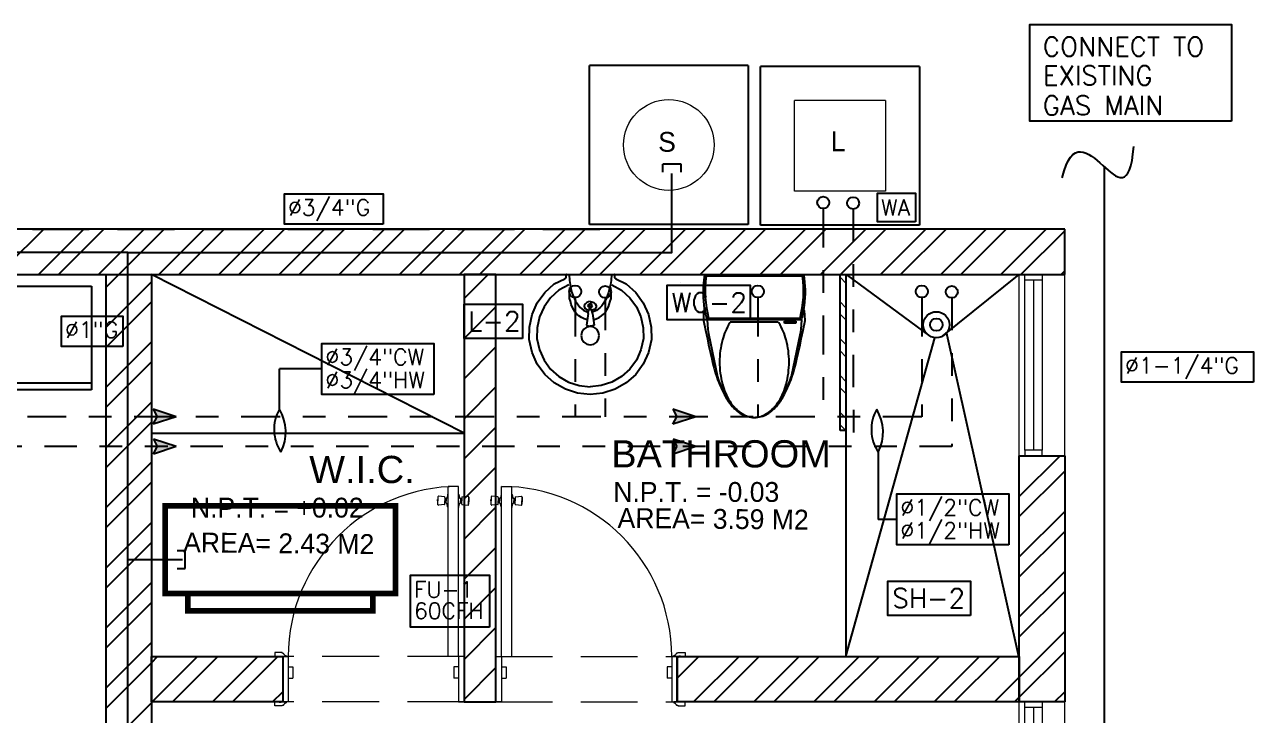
# Model space of a CAD drawing. Header units: millimetres. Extents: x 1591 to 1638, y 1324 to 1492.
# Drawn here: x 1614.16 to 1619.57, y 1418.33 to 1421.38 of the extents above; entities that cross this region are included whole.
import ezdxf
from ezdxf.lldxf.tags import DXFTag

# ---------------------------------------------------------------- set-up
doc = ezdxf.new("R2010")
doc.units = ezdxf.units.MM
for name, pattern in [('AUDIT_D_060420121804-1', [0]), ('CENTER2', [28.575, 19.05, -3.175, 3.175, -3.175]), ('HIDDEN', [0.375, 0.25, -0.125]), ('PHANTOM2', [31.75, 15.875, -3.175, 3.175, -3.175, 3.175, -3.175])]:
    doc.linetypes.add(name, pattern=pattern)
for name, color, linetype in [('0.2', 2, 'AUDIT_D_060420121804-1'), ('AA', 7, 'Continuous'), ('EA-Escaleras y Ascensores', 9, 'Continuous'), ('Li-Proyecciones', 40, 'HIDDEN'), ('Mo-Aparatos Sanitarios', 9, 'Continuous'), ('Mu-0.15', 63, 'Continuous'), ('Mu-0.20', 5, 'Continuous'), ('pandereta cristaL', 152, 'Continuous'), ('Pi-Exterior', 9, 'Continuous'), ('piso', 40, 'AUDIT_D_060420121804-1'), ('pisos', 1, 'Continuous'), ('Plump', 7, 'Continuous'), ('TEXTOS', 2, 'Continuous'), ('TEXTS', 1, 'Continuous'), ('Tx-Espacio', 7, 'Continuous')]:
    doc.layers.add(name, color=color, linetype=linetype)
for name, color, linetype, lineweight in [('CARPINTERIA', 32, 'Continuous', 13), ('Electrico Salidas', 160, 'Continuous', 15), ('JAMBA', 1, 'HIDDEN', 15), ('muro bajo', 123, 'Continuous', 9), ('PUERTAS', 3, 'Continuous', 20), ('Ventanas', 3, 'Continuous', 13)]:
    doc.layers.add(name, color=color, linetype=linetype, lineweight=lineweight)
doc.layers.add('Ha-Muros 0.15', color=7, linetype='Continuous', true_color=0x8c8c8c)
doc.layers.add('Ha-Muros 0.20', color=7, linetype='Continuous', true_color=0x8c8c8c)
doc.styles.add('CHICO', font='stylu.ttf')
doc.styles.add('GORDITA', font='swissek.ttf')
doc.styles.get("Standard").update_dxf_attribs({"font": 'arial.ttf'})
doc.styles.add('TEXTS', font='romans9.shx')
tags = doc.linetypes.add('GAS_LINE', pattern='A,12.7,-5.08,["GAS",Standard,S=2.54,R=0,X=-2.54,Y=-1.27],-6.35', length=24.13).pattern_tags.tags
tags[6] = DXFTag(74, 10)

# ---------------------------------------------------------------- blocks, each defined once
blk = doc.blocks.new('A$Cec5ab6e8')
at = {"color": 9, "true_color": 0xc7c8ca}
for p, q in [((27.5467, 19.9001), (27.5886, 19.9378)), ((27.5886, 19.9378), (27.635, 19.96)), ((27.635, 19.96), (27.6402, 19.9656)), ((27.6409, 19.9702), (27.6399, 19.9774)), ((27.6402, 19.9656), (27.6409, 19.9702)), ((27.6424, 19.9801), (27.7471, 19.9801)), ((27.6535, 19.9801), (27.6555, 19.9535)), ((27.6555, 19.9535), (27.6581, 19.9355)), ((27.6581, 19.9355), (27.6617, 19.9175)), ((27.7471, 19.9801), (27.8518, 19.9801)), ((27.8361, 19.9355), (27.8324, 19.9175)), ((27.8386, 19.9535), (27.8361, 19.9355)), ((27.8406, 19.9801), (27.8386, 19.9535)), ((27.8543, 19.9774), (27.8533, 19.9702)), ((27.8533, 19.9702), (27.854, 19.9656)), ((27.854, 19.9656), (27.8592, 19.96)), ((27.8592, 19.96), (27.9056, 19.9378)), ((27.9056, 19.9378), (27.9474, 19.9001)), ((28.246, 19.9302), (28.2515, 19.9799)), ((28.2587, 19.9715), (28.2515, 19.9799)), ((28.2515, 19.9799), (28.6893, 19.9799)), ((28.6821, 19.9715), (28.2587, 19.9715)), ((28.6893, 19.9799), (28.6821, 19.9715)), ((27.5136, 19.8545), (27.5467, 19.9001)), ((27.609, 19.9098), (27.5725, 19.8769)), ((27.6522, 19.9347), (27.609, 19.9098)), ((27.6555, 19.8886), (27.6565, 19.9139)), ((27.6555, 19.874), (27.6555, 19.8886)), ((27.6565, 19.9139), (27.6565, 19.9217)), ((27.6617, 19.9175), (27.6664, 19.9005)), ((27.6664, 19.9005), (27.6704, 19.8887)), ((27.6704, 19.8887), (27.6775, 19.8718)), ((27.8238, 19.8887), (27.8167, 19.8718)), ((27.8278, 19.9005), (27.8238, 19.8887)), ((27.8324, 19.9175), (27.8278, 19.9005)), ((27.8377, 19.9139), (27.8377, 19.9217)), ((27.8386, 19.8886), (27.8377, 19.9139)), ((27.8386, 19.874), (27.8386, 19.8886)), ((27.8419, 19.9347), (27.8852, 19.9098)), ((27.8852, 19.9098), (27.9217, 19.8769)), ((27.9474, 19.9001), (27.9806, 19.8545)), ((28.246, 19.8786), (28.246, 19.9302)), ((27.4907, 19.803), (27.5136, 19.8545)), ((27.5437, 19.8372), (27.5237, 19.7923)), ((27.5725, 19.8769), (27.5437, 19.8372)), ((27.6594, 19.8613), (27.6555, 19.874)), ((27.6633, 19.8477), (27.6594, 19.8613)), ((27.6672, 19.837), (27.6633, 19.8477)), ((27.674, 19.8244), (27.6672, 19.837)), ((27.6775, 19.8718), (27.6827, 19.8617)), ((27.6827, 19.8617), (27.6902, 19.8496)), ((27.6902, 19.8496), (27.6961, 19.8417)), ((27.6961, 19.8417), (27.7032, 19.8339)), ((27.7032, 19.8339), (27.7102, 19.8275)), ((27.7102, 19.8275), (27.7194, 19.8212)), ((27.7256, 19.8503), (27.7207, 19.8423)), ((27.7207, 19.8423), (27.7207, 19.8367)), ((27.7207, 19.8367), (27.7245, 19.8297)), ((27.7245, 19.8297), (27.7304, 19.8248)), ((27.7315, 19.8555), (27.7256, 19.8503)), ((27.7395, 19.8593), (27.7315, 19.8555)), ((27.7377, 19.8409), (27.7398, 19.8433)), ((27.7384, 19.8381), (27.7377, 19.8409)), ((27.744, 19.836), (27.7384, 19.8381)), ((27.7471, 19.8603), (27.7395, 19.8593)), ((27.7398, 19.8471), (27.743, 19.8503)), ((27.7398, 19.8433), (27.7398, 19.8471)), ((27.7398, 19.8433), (27.7443, 19.8464)), ((27.743, 19.8503), (27.7471, 19.8503)), ((27.744, 19.836), (27.7471, 19.836)), ((27.744, 19.8255), (27.744, 19.836)), ((27.7443, 19.8464), (27.7471, 19.8464)), ((27.7471, 19.8603), (27.7547, 19.8593)), ((27.7512, 19.8503), (27.7471, 19.8503)), ((27.7498, 19.8464), (27.7471, 19.8464)), ((27.7502, 19.836), (27.7471, 19.836)), ((27.7543, 19.8433), (27.7498, 19.8464)), ((27.7502, 19.836), (27.7557, 19.8381)), ((27.7502, 19.8255), (27.7502, 19.836)), ((27.7543, 19.8471), (27.7512, 19.8503)), ((27.7543, 19.8433), (27.7543, 19.8471)), ((27.7564, 19.8409), (27.7543, 19.8433)), ((27.7547, 19.8593), (27.7627, 19.8555)), ((27.7557, 19.8381), (27.7564, 19.8409)), ((27.7627, 19.8555), (27.7686, 19.8503)), ((27.7696, 19.8297), (27.7637, 19.8248)), ((27.7686, 19.8503), (27.7735, 19.8423)), ((27.7735, 19.8367), (27.7696, 19.8297)), ((27.7735, 19.8423), (27.7735, 19.8367)), ((27.784, 19.8275), (27.7748, 19.8212)), ((27.791, 19.8339), (27.784, 19.8275)), ((27.7981, 19.8417), (27.791, 19.8339)), ((27.8039, 19.8496), (27.7981, 19.8417)), ((27.8115, 19.8617), (27.8039, 19.8496)), ((27.8167, 19.8718), (27.8115, 19.8617)), ((27.8202, 19.8244), (27.827, 19.837)), ((27.827, 19.837), (27.8309, 19.8477)), ((27.8309, 19.8477), (27.8348, 19.8613)), ((27.8348, 19.8613), (27.8386, 19.874)), ((27.9217, 19.8769), (27.9505, 19.8372)), ((27.9505, 19.8372), (27.9705, 19.7923)), ((27.9806, 19.8545), (28.0035, 19.803)), ((28.2514, 19.8296), (28.246, 19.8786)), ((28.2627, 19.7792), (28.2514, 19.8296)), ((27.479, 19.7479), (27.4907, 19.803)), ((27.5237, 19.7923), (27.5133, 19.7437)), ((27.6788, 19.8156), (27.674, 19.8244)), ((27.6886, 19.8049), (27.6788, 19.8156)), ((27.6973, 19.7971), (27.6886, 19.8049)), ((27.708, 19.7893), (27.6973, 19.7971)), ((27.7206, 19.7835), (27.708, 19.7893)), ((27.7194, 19.8212), (27.7339, 19.815)), ((27.7333, 19.7796), (27.7206, 19.7835)), ((27.7377, 19.8078), (27.7301, 19.7559)), ((27.7304, 19.8248), (27.7406, 19.822)), ((27.7336, 19.7796), (27.7333, 19.7796)), ((27.7339, 19.815), (27.739, 19.814)), ((27.7377, 19.8078), (27.7412, 19.8248)), ((27.7412, 19.8248), (27.7443, 19.8255)), ((27.7443, 19.8255), (27.7471, 19.8255)), ((27.7498, 19.8255), (27.7471, 19.8255)), ((27.753, 19.8248), (27.7498, 19.8255)), ((27.7564, 19.8078), (27.753, 19.8248)), ((27.7637, 19.8248), (27.7535, 19.822)), ((27.7602, 19.815), (27.7552, 19.814)), ((27.7564, 19.8078), (27.7641, 19.7559)), ((27.7748, 19.8212), (27.7602, 19.815)), ((27.7606, 19.7796), (27.7609, 19.7796)), ((27.7609, 19.7796), (27.7735, 19.7835)), ((27.7735, 19.7835), (27.7862, 19.7893)), ((27.7862, 19.7893), (27.7969, 19.7971)), ((27.7969, 19.7971), (27.8056, 19.8049)), ((27.8056, 19.8049), (27.8153, 19.8156)), ((27.8153, 19.8156), (27.8202, 19.8244)), ((27.9705, 19.7923), (27.9808, 19.7437)), ((28.0035, 19.803), (28.0152, 19.7479)), ((28.2465, 19.8209), (28.2462, 19.7769)), ((28.2462, 19.7769), (28.2552, 19.7337)), ((28.2527, 19.8221), (28.2465, 19.8209)), ((28.2627, 19.7792), (28.2691, 19.7875)), ((28.2627, 19.7792), (28.2654, 19.7372)), ((28.6781, 19.7792), (28.2627, 19.7792)), ((28.2691, 19.7875), (28.6718, 19.7875)), ((28.6033, 19.7652), (28.6033, 19.7745)), ((28.6033, 19.7745), (28.6535, 19.7745)), ((28.6535, 19.7745), (28.6535, 19.7652)), ((28.6718, 19.7875), (28.6781, 19.7792)), ((28.6781, 19.7792), (28.6754, 19.7372)), ((28.6856, 19.7337), (28.6946, 19.7769)), ((28.6881, 19.8221), (28.6919, 19.8214)), ((28.6946, 19.7769), (28.6919, 19.8214)), ((27.4771, 19.6934), (27.479, 19.7479)), ((27.5133, 19.7437), (27.5117, 19.6969)), ((27.7101, 19.7255), (27.707, 19.7101)), ((27.7188, 19.7384), (27.7101, 19.7255)), ((27.7318, 19.7471), (27.7188, 19.7384)), ((27.7301, 19.7559), (27.7377, 19.7528)), ((27.7471, 19.7502), (27.7318, 19.7471)), ((27.7377, 19.7528), (27.7471, 19.7517)), ((27.7564, 19.7528), (27.7471, 19.7517)), ((27.7624, 19.7471), (27.7471, 19.7502)), ((27.7641, 19.7559), (27.7564, 19.7528)), ((27.7754, 19.7384), (27.7624, 19.7471)), ((27.7841, 19.7255), (27.7754, 19.7384)), ((27.7871, 19.7101), (27.7841, 19.7255)), ((27.9808, 19.7437), (27.9825, 19.6969)), ((28.0152, 19.7479), (28.0171, 19.6934)), ((28.2552, 19.7337), (28.2633, 19.6957)), ((28.2654, 19.7372), (28.2686, 19.7189)), ((28.2686, 19.7189), (28.3084, 19.5285)), ((28.5762, 19.77), (28.3646, 19.77)), ((28.6535, 19.7652), (28.6033, 19.7652)), ((28.6723, 19.7189), (28.6324, 19.5285)), ((28.6754, 19.7372), (28.6723, 19.7189)), ((28.6776, 19.6957), (28.6856, 19.7337)), ((27.4907, 19.6364), (27.4771, 19.6934)), ((27.5117, 19.6969), (27.5235, 19.6475)), ((27.707, 19.7101), (27.7101, 19.6948)), ((27.7101, 19.6948), (27.7188, 19.6818)), ((27.7188, 19.6818), (27.7318, 19.6731)), ((27.7318, 19.6731), (27.7471, 19.6701)), ((27.7471, 19.6701), (27.7624, 19.6731)), ((27.7624, 19.6731), (27.7754, 19.6818)), ((27.7754, 19.6818), (27.7841, 19.6948)), ((27.7841, 19.6948), (27.7871, 19.7101)), ((27.9825, 19.6969), (27.9707, 19.6475)), ((28.0171, 19.6934), (28.0035, 19.6364)), ((28.2633, 19.6957), (28.2704, 19.6625)), ((28.6704, 19.6625), (28.6776, 19.6957)), ((27.5136, 19.5849), (27.4907, 19.6364)), ((27.5235, 19.6475), (27.5437, 19.6023)), ((27.9707, 19.6475), (27.9505, 19.6023)), ((28.0035, 19.6364), (27.9806, 19.5849)), ((28.2704, 19.6625), (28.2768, 19.6334)), ((28.2768, 19.6334), (28.2826, 19.6079)), ((28.6582, 19.6079), (28.664, 19.6334)), ((28.664, 19.6334), (28.6704, 19.6625)), ((27.5467, 19.5393), (27.5136, 19.5849)), ((27.5437, 19.6023), (27.5725, 19.5625)), ((27.5725, 19.5625), (27.609, 19.5297)), ((27.9217, 19.5625), (27.8852, 19.5297)), ((27.9505, 19.6023), (27.9217, 19.5625)), ((27.9806, 19.5849), (27.9474, 19.5393)), ((28.2826, 19.6079), (28.288, 19.5855)), ((28.288, 19.5855), (28.2932, 19.5657)), ((28.2932, 19.5657), (28.2982, 19.548)), ((28.6426, 19.548), (28.6476, 19.5657)), ((28.6476, 19.5657), (28.6528, 19.5855)), ((28.6528, 19.5855), (28.6582, 19.6079)), ((27.5886, 19.5016), (27.5467, 19.5393)), ((27.609, 19.5297), (27.6515, 19.5051)), ((27.6515, 19.5051), (27.6982, 19.49)), ((27.8426, 19.5051), (27.7959, 19.49)), ((27.8852, 19.5297), (27.8426, 19.5051)), ((27.9474, 19.5393), (27.9056, 19.5016)), ((28.2982, 19.548), (28.2982, 19.548)), ((28.2982, 19.548), (28.3033, 19.5318)), ((28.3033, 19.5318), (28.3085, 19.5171)), ((28.3085, 19.5171), (28.3136, 19.5036)), ((28.3136, 19.5036), (28.3186, 19.4914)), ((28.6222, 19.4914), (28.6272, 19.5036)), ((28.6272, 19.5036), (28.6323, 19.5171)), ((28.6323, 19.5171), (28.6375, 19.5318)), ((28.6375, 19.5318), (28.6426, 19.548)), ((28.6426, 19.548), (28.6426, 19.548)), ((27.6374, 19.4734), (27.5886, 19.5016)), ((27.691, 19.456), (27.6374, 19.4734)), ((27.7471, 19.4501), (27.691, 19.456)), ((27.6982, 19.49), (27.7471, 19.4848)), ((27.7959, 19.49), (27.7471, 19.4848)), ((27.8031, 19.456), (27.7471, 19.4501)), ((27.8567, 19.4734), (27.8031, 19.456)), ((27.9056, 19.5016), (27.8567, 19.4734)), ((28.3186, 19.4914), (28.3236, 19.4803)), ((28.3236, 19.4803), (28.3284, 19.4702)), ((28.3248, 19.4868), (28.3446, 19.454)), ((28.3284, 19.4702), (28.333, 19.461)), ((28.333, 19.461), (28.3373, 19.4526)), ((28.3373, 19.4526), (28.3373, 19.4526)), ((28.3373, 19.4526), (28.3414, 19.445)), ((28.616, 19.4868), (28.5962, 19.454)), ((28.5994, 19.445), (28.6035, 19.4526)), ((28.6035, 19.4526), (28.6078, 19.461)), ((28.6035, 19.4526), (28.6035, 19.4526)), ((28.6078, 19.461), (28.6124, 19.4702)), ((28.6124, 19.4702), (28.6172, 19.4803)), ((28.6172, 19.4803), (28.6222, 19.4914)), ((28.3414, 19.445), (28.3453, 19.4379)), ((28.3453, 19.4379), (28.3491, 19.4314)), ((28.3491, 19.4314), (28.3528, 19.4252)), ((28.3528, 19.4252), (28.3566, 19.4195)), ((28.3566, 19.4195), (28.3604, 19.4139)), ((28.3604, 19.4139), (28.3644, 19.4086)), ((28.3644, 19.4086), (28.3686, 19.4032)), ((28.3686, 19.4032), (28.3686, 19.4032)), ((28.3686, 19.4032), (28.3731, 19.3979)), ((28.3731, 19.3979), (28.3779, 19.3926)), ((28.5629, 19.3926), (28.5677, 19.3979)), ((28.5677, 19.3979), (28.5722, 19.4032)), ((28.5722, 19.4032), (28.5764, 19.4086)), ((28.5722, 19.4032), (28.5722, 19.4032)), ((28.5764, 19.4086), (28.5804, 19.4139)), ((28.5804, 19.4139), (28.5842, 19.4195)), ((28.5842, 19.4195), (28.588, 19.4252)), ((28.588, 19.4252), (28.5917, 19.4313)), ((28.5917, 19.4313), (28.5955, 19.4379)), ((28.5955, 19.4379), (28.5994, 19.445)), ((28.3779, 19.3926), (28.383, 19.3874)), ((28.383, 19.3874), (28.3884, 19.3824)), ((28.3884, 19.3824), (28.3941, 19.3775)), ((28.3941, 19.3775), (28.4, 19.3729)), ((28.4, 19.3729), (28.4062, 19.3686)), ((28.4062, 19.3686), (28.4127, 19.3647)), ((28.4127, 19.3647), (28.4127, 19.3647)), ((28.4127, 19.3647), (28.4193, 19.3612)), ((28.4193, 19.3612), (28.4262, 19.3581)), ((28.4262, 19.3581), (28.4333, 19.3555)), ((28.4333, 19.3555), (28.4406, 19.3534)), ((28.4406, 19.3534), (28.4479, 19.3517)), ((28.4479, 19.3517), (28.4554, 19.3505)), ((28.4554, 19.3505), (28.4629, 19.3497)), ((28.4629, 19.3497), (28.4704, 19.3495)), ((28.4704, 19.3495), (28.4779, 19.3497)), ((28.4704, 19.3495), (28.4704, 19.3495)), ((28.4779, 19.3497), (28.4854, 19.3505)), ((28.4854, 19.3505), (28.4929, 19.3517)), ((28.4929, 19.3517), (28.5002, 19.3534)), ((28.5002, 19.3534), (28.5075, 19.3555)), ((28.5075, 19.3555), (28.5146, 19.3581)), ((28.5146, 19.3581), (28.5215, 19.3612)), ((28.5215, 19.3612), (28.5281, 19.3647)), ((28.5281, 19.3647), (28.5346, 19.3686)), ((28.5281, 19.3647), (28.5281, 19.3647)), ((28.5346, 19.3686), (28.5408, 19.3729)), ((28.5408, 19.3729), (28.5467, 19.3775)), ((28.5467, 19.3775), (28.5524, 19.3824)), ((28.5524, 19.3824), (28.5578, 19.3874)), ((28.5578, 19.3874), (28.5629, 19.3926))]:
    blk.add_line(p, q, dxfattribs=at)
at = {"color": 9, "linetype": 'Continuous', "true_color": 0xc7c8ca, "extrusion": (3.67388e-16, -1, 0)}
for p, q in [((25.0912, 19.9277), (25.5484, 19.9277)), ((25.0912, 19.5026), (25.5484, 19.5026)), ((25.5484, 19.4705), (25.0912, 19.4705))]:
    blk.add_line(p, q, dxfattribs=at)
at = {"color": 9, "linetype": 'Continuous', "true_color": 0xc7c8ca, "extrusion": (1, 3.67388e-16, 0)}
for q in [(25.5484, 19.4705), (25.5484, 19.9277)]:
    blk.add_line((25.5484, 19.9277), q, dxfattribs=at)
at = {"color": 9, "true_color": 0xc7c8ca}
for centre, radius, start, end in [((27.6424, 19.9776), 0.0025, 90, 184.6616), ((27.8518, 19.9776), 0.0025, 355.3384, 90), ((28.7046, 19.9044), 0.451, 171.4355, 195.0188), ((28.2362, 19.9044), 0.451, 344.9786, 8.5619), ((28.2362, 19.9044), 0.4593, 352.2588, 9.461), ((28.2362, 19.9044), 0.4593, 344.1767, 352.2588), ((28.5891, 19.6237), 0.268, 147.8797, 165.423), ((28.5162, 19.6695), 0.1819, 146.4631, 147.8797), ((28.4246, 19.6695), 0.1819, 32.1177, 33.5343), ((28.3517, 19.6237), 0.268, 14.5744, 32.1177), ((28.7045, 19.5937), 0.3872, 165.4231, 179.9987), ((28.2363, 19.5937), 0.3872, 359.9987, 14.5744), ((28.7045, 19.5937), 0.3872, 179.9987, 194.5743), ((28.2363, 19.5937), 0.3872, 345.4231, 359.9987), ((28.4394, 19.5559), 0.1338, 191.8288, 211.0706), ((28.5014, 19.5559), 0.1338, 328.9268, 348.1686), ((28.5891, 19.5637), 0.268, 194.5744, 212.1177), ((28.3517, 19.5637), 0.268, 327.8797, 345.423), ((28.5162, 19.5179), 0.1819, 212.1177, 236.5808), ((28.4246, 19.5179), 0.1819, 303.4166, 327.8798), ((28.4704, 19.4486), 0.0988, 236.5808, 269.9987), ((28.4704, 19.4486), 0.0988, 269.9988, 303.4166)]:
    blk.add_arc(centre, radius, start, end, dxfattribs=at)
at = {"layer": '0.2', "color": 9, "linetype": 'Continuous', "true_color": 0xc7c8ca}
for p, q in [((27.7434, 20.2006), (27.7434, 20.9006)), ((28.4434, 20.9006), (27.7434, 20.9006)), ((28.4434, 20.9006), (28.4434, 20.2006)), ((28.4982, 20.1968), (28.4982, 20.8968)), ((29.1982, 20.8968), (28.4982, 20.8968)), ((29.1982, 20.8968), (29.1982, 20.1968)), ((28.4434, 20.2006), (27.7434, 20.2006)), ((29.1982, 20.1968), (28.4982, 20.1968))]:
    blk.add_line(p, q, dxfattribs=at)
at = {"layer": 'CARPINTERIA', "color": 9, "linetype": 'Continuous', "true_color": 0xc7c8ca}
for p, q in [((28.8744, 19.9414), (28.8484, 19.9675)), ((28.8743, 19.8332), (28.8484, 19.8591)), ((28.8742, 19.7791), (28.8483, 19.8049)), ((28.874, 19.6709), (28.8483, 19.6966)), ((28.8739, 19.6167), (28.8483, 19.6424)), ((28.8738, 19.5085), (28.8482, 19.5341)), ((28.8737, 19.4544), (28.8482, 19.4799)), ((28.8735, 19.3462), (28.8481, 19.3715)), ((28.8734, 19.292), (28.8481, 19.3174))]:
    blk.add_line(p, q, dxfattribs=at)
at = {"layer": 'Defpoints', "color": 9, "true_color": 0xc7c8ca}
for p, q in [((29.8386, 20.18), (17.0386, 20.18)), ((29.8386, 20.1798), (29.8386, 20.18))]:
    blk.add_line(p, q, dxfattribs=at)
at = {"layer": 'EA-Escaleras y Ascensores', "color": 9, "true_color": 0xc7c8ca, "extrusion": (-5.12573e-07, -2.61482e-07, 1)}
blk.add_line((29.6886, 20.18, 0), (29.6886, 20.1799, 0), dxfattribs=at)
at = {"layer": 'Ha-Muros 0.15', "color": 9, "linetype": 'Continuous', "true_color": 0xc7c8ca}
for p, q in [((27.1909, 19.8739, 0), (27.2971, 19.9801, 0)), ((27.1909, 19.6971, 0), (27.331, 19.8372, 0)), ((27.1909, 19.5203, 0), (27.331, 19.6605, 0)), ((27.1909, 19.3436, 0), (27.331, 19.4837, 0)), ((27.1909, 19.1668, 0), (27.331, 19.3069, 0)), ((27.1909, 18.99, 0), (27.331, 19.1301, 0)), ((27.1909, 18.8132, 0), (27.331, 18.9533, 0)), ((27.1909, 18.6365, 0), (27.331, 18.7766, 0)), ((27.1909, 18.4597, 0), (27.331, 18.5998, 0)), ((27.1909, 18.2829, 0), (27.331, 18.423, 0)), ((27.1909, 18.1061, 0), (27.331, 18.2462, 0))]:
    blk.add_line(p, q, dxfattribs=at)
at = {"layer": 'Ha-Muros 0.20', "color": 9, "linetype": 'Continuous', "true_color": 0xc7c8ca}
for p, q in [((25.1788, 20.0208, 0), (25.3379, 20.1799, 0)), ((25.3147, 19.9799, 0), (25.5147, 20.1799, 0)), ((25.4031, 19.9799, 0), (25.6031, 20.1799, 0)), ((25.5799, 19.9799, 0), (25.7799, 20.1799, 0)), ((25.6683, 19.9799, 0), (25.8683, 20.1799, 0)), ((25.845, 19.9799, 0), (26.045, 20.1799, 0)), ((25.9334, 19.9799, 0), (26.1334, 20.1799, 0)), ((26.1102, 19.9799, 0), (26.3102, 20.1799, 0)), ((26.1986, 19.9799, 0), (26.3986, 20.1799, 0)), ((26.3754, 19.9799, 0), (26.5754, 20.1799, 0)), ((26.4638, 19.9799, 0), (26.6638, 20.1799, 0)), ((26.6405, 19.9799, 0), (26.8405, 20.1799, 0)), ((26.7289, 19.9799, 0), (26.9289, 20.1799, 0)), ((26.9057, 19.9799, 0), (27.1057, 20.1799, 0)), ((26.9941, 19.9799, 0), (27.1941, 20.1799, 0)), ((27.1709, 19.9799, 0), (27.3709, 20.1799, 0)), ((27.2593, 19.9799, 0), (27.4593, 20.1799, 0)), ((27.436, 19.9799, 0), (27.636, 20.1799, 0)), ((27.5244, 19.9799, 0), (27.7244, 20.1799, 0)), ((27.7012, 19.9799, 0), (27.9012, 20.1799, 0)), ((27.7896, 19.9799, 0), (27.9896, 20.1799, 0)), ((27.9664, 19.9799, 0), (28.1664, 20.1799, 0)), ((28.0547, 19.9799, 0), (28.2547, 20.1799, 0)), ((28.2315, 19.9799, 0), (28.4315, 20.1799, 0)), ((28.3199, 19.9799, 0), (28.5199, 20.1799, 0)), ((28.4967, 19.9799, 0), (28.6967, 20.1799, 0)), ((28.5851, 19.9799, 0), (28.7851, 20.1799, 0)), ((28.7619, 19.9799, 0), (28.9619, 20.1799, 0)), ((28.8502, 19.9799, 0), (29.0502, 20.1799, 0)), ((29.027, 19.9799, 0), (29.227, 20.1799, 0)), ((29.1154, 19.9799, 0), (29.3154, 20.1799, 0)), ((29.2922, 19.9799, 0), (29.4922, 20.1799, 0)), ((29.3806, 19.9799, 0), (29.5806, 20.1799, 0)), ((29.5574, 19.9799, 0), (29.7574, 20.1799, 0)), ((29.6457, 19.9799, 0), (29.8386, 20.1728, 0)), ((29.8225, 19.9799, 0), (29.8386, 19.996, 0)), ((25.6126, 19.9243, 0), (25.6683, 19.9799, 0)), ((25.6126, 19.7475, 0), (25.8126, 19.9475, 0)), ((28.1462, 19.9454, 0), (28.1462, 19.9454, 0)), ((25.6126, 19.6591, 0), (25.8126, 19.8591, 0)), ((25.6127, 19.4824, 0), (25.8126, 19.6823, 0)), ((25.6127, 19.394, 0), (25.8126, 19.594, 0)), ((25.6127, 19.2172, 0), (25.8127, 19.4172, 0)), ((25.6127, 19.1288, 0), (25.8127, 19.3288, 0)), ((29.6386, 19.0005, 0), (29.818, 19.1799, 0)), ((29.6386, 19.1773, 0), (29.6412, 19.1799, 0)), ((25.6127, 18.952, 0), (25.8127, 19.152, 0)), ((29.6386, 18.9121, 0), (29.8386, 19.1121, 0)), ((25.6127, 18.8637, 0), (25.8127, 19.0636, 0)), ((29.6386, 18.7353, 0), (29.8386, 18.9353, 0)), ((25.6127, 18.6869, 0), (25.8127, 18.8869, 0)), ((25.6127, 18.5985, 0), (25.8127, 18.7985, 0)), ((29.6386, 18.6469, 0), (29.8386, 18.8469, 0)), ((29.6386, 18.4702, 0), (29.8386, 18.6702, 0)), ((25.6127, 18.4217, 0), (25.8127, 18.6217, 0)), ((29.6386, 18.3818, 0), (29.8386, 18.5818, 0)), ((25.6127, 18.3334, 0), (25.8127, 18.5333, 0)), ((29.6386, 18.205, 0), (29.8386, 18.405, 0)), ((25.6127, 18.1566, 0), (25.8127, 18.3566, 0)), ((29.6386, 18.1166, 0), (29.8386, 18.3166, 0)), ((25.6127, 18.0682, 0), (25.8127, 18.2682, 0)), ((25.8127, 18.2682, 0), (25.8397, 18.2951, 0)), ((25.8164, 18.0952, 0), (26.0164, 18.2951, 0)), ((25.9048, 18.0951, 0), (26.1048, 18.2951, 0)), ((26.0816, 18.0951, 0), (26.2816, 18.2951, 0)), ((26.17, 18.0951, 0), (26.37, 18.2951, 0)), ((28.1302, 18.2876, 0), (28.1377, 18.2951, 0)), ((28.1302, 18.1992, 0), (28.2261, 18.2951, 0)), ((28.2029, 18.0951, 0), (28.4029, 18.2951, 0)), ((28.2913, 18.0951, 0), (28.4913, 18.2951, 0)), ((28.4681, 18.0951, 0), (28.6681, 18.2951, 0)), ((28.5565, 18.0951, 0), (28.7565, 18.2951, 0)), ((28.7332, 18.0951, 0), (28.9332, 18.2951, 0)), ((28.8216, 18.0951, 0), (29.0216, 18.2951, 0)), ((28.9984, 18.0951, 0), (29.1984, 18.2951, 0)), ((29.0868, 18.0951, 0), (29.2868, 18.2951, 0)), ((29.2636, 18.0951, 0), (29.4636, 18.2951, 0)), ((29.352, 18.0951, 0), (29.552, 18.2951, 0)), ((29.5287, 18.0951, 0), (29.6386, 18.205, 0)), ((26.3468, 18.0951, 0), (26.3917, 18.14, 0)), ((29.6171, 18.0951, 0), (29.6386, 18.1166, 0)), ((29.7939, 18.0951, 0), (29.8386, 18.1398, 0)), ((25.6127, 17.8914, 0), (25.8127, 18.0914, 0))]:
    blk.add_line(p, q, dxfattribs=at)
at = {"layer": 'JAMBA', "color": 9, "true_color": 0xc7c8ca}
for p, q in [((26.3892, 18.3126), (26.356, 18.3126)), ((26.356, 18.3126), (26.356, 18.2951)), ((26.3892, 18.3098), (26.3892, 18.3126)), ((28.1326, 18.3098), (28.1326, 18.3126)), ((28.1326, 18.3126), (28.1659, 18.3126)), ((28.1659, 18.3126), (28.1659, 18.2951)), ((26.356, 18.2951), (26.3746, 18.2951)), ((26.3746, 18.2951), (26.3762, 18.2967)), ((26.3762, 18.2967), (26.3848, 18.2967)), ((26.3848, 18.2967), (26.3868, 18.2951)), ((26.3868, 18.2951), (26.4059, 18.2951)), ((26.4059, 18.2951), (26.4059, 18.2999)), ((28.116, 18.2951), (28.116, 18.2999)), ((28.135, 18.2951), (28.116, 18.2951)), ((28.137, 18.2967), (28.135, 18.2951)), ((28.1456, 18.2967), (28.137, 18.2967)), ((28.1472, 18.2951), (28.1456, 18.2967)), ((28.1659, 18.2951), (28.1472, 18.2951)), ((26.356, 18.0777), (26.356, 18.0951)), ((26.356, 18.0951), (26.3746, 18.0951)), ((26.3746, 18.0951), (26.3762, 18.0936)), ((26.3762, 18.0936), (26.3848, 18.0936)), ((26.3848, 18.0936), (26.3868, 18.0951)), ((26.3868, 18.0951), (26.4059, 18.0951)), ((26.4059, 18.0951), (26.4059, 18.0904)), ((28.135, 18.0951), (28.116, 18.0951)), ((28.116, 18.0951), (28.116, 18.0904)), ((28.137, 18.0936), (28.135, 18.0951)), ((28.1456, 18.0936), (28.137, 18.0936)), ((28.1472, 18.0951), (28.1456, 18.0936)), ((28.1659, 18.0951), (28.1472, 18.0951)), ((28.1659, 18.0777), (28.1659, 18.0951)), ((26.3892, 18.0777), (26.356, 18.0777)), ((26.3892, 18.0805), (26.3892, 18.0777)), ((28.1326, 18.0805), (28.1326, 18.0777)), ((28.1326, 18.0777), (28.1659, 18.0777))]:
    blk.add_line(p, q, dxfattribs=at)
for centre, radius, start, end in [((26.3904, 18.3023), 0.00758, 16.399, 99.136), ((26.4061, 18.3099), 0.00997, 212.7151, 268.8935), ((28.1158, 18.3099), 0.00997, 271.1065, 327.2849), ((28.1314, 18.3023), 0.00758, 80.864, 163.601), ((26.3904, 18.0879), 0.00758, 260.864, 343.601), ((26.4061, 18.0804), 0.00997, 91.1065, 147.2849), ((28.1158, 18.0804), 0.00997, 32.7151, 88.8935), ((28.1314, 18.0879), 0.00758, 196.399, 279.136)]:
    blk.add_arc(centre, radius, start, end, dxfattribs=at)
at = {"layer": 'Li-Proyecciones', "color": 9, "true_color": 0xc7c8ca}
for p, q in [((17.0386, 20.1799), (27.812, 20.18)), ((17.0386, 20.1799, 0), (27.6274, 20.18, 0))]:
    blk.add_line(p, q, dxfattribs=at)
at = {"layer": 'Mo-Aparatos Sanitarios', "color": 9, "true_color": 0xc7c8ca}
blk.add_line((28.8734, 19.9801), (28.8734, 18.2951), dxfattribs=at)
at = {"layer": 'Mu-0.15', "color": 9, "true_color": 0xc7c8ca}
for p, q in [((27.1909, 19.9801), (27.1909, 18.0951)), ((27.331, 19.9801), (27.1909, 19.9801)), ((27.331, 18.0951), (27.331, 19.9801)), ((27.1909, 18.0951), (27.331, 18.0951))]:
    blk.add_line(p, q, dxfattribs=at)
at = {"layer": 'Mu-0.20', "color": 9, "true_color": 0xc7c8ca}
for p, q in [((29.8386, 20.1799), (25.1788, 20.1799)), ((29.8386, 19.9799), (29.8386, 20.1799)), ((25.1788, 19.9799), (29.8386, 19.9799)), ((25.6128, 15.5915), (25.6126, 19.9799)), ((25.6126, 19.9799), (25.8126, 19.9799)), ((25.8126, 19.9799), (25.8127, 15.5914)), ((29.6386, 18.0951), (29.6386, 19.1799)), ((29.6386, 19.1799), (29.8386, 19.1799)), ((29.8386, 19.1799), (29.8386, 18.0951)), ((25.8127, 18.0952), (25.8127, 18.2951)), ((25.8127, 18.2951), (26.3917, 18.2951)), ((26.3917, 18.2951), (26.3917, 18.0951)), ((28.1302, 18.0951), (28.1302, 18.2951)), ((28.1302, 18.2951), (29.6386, 18.2951)), ((29.6386, 18.2951), (29.6386, 18.0951)), ((26.3917, 18.0951), (25.8127, 18.0952)), ((29.6386, 18.0951), (28.1302, 18.0951)), ((29.8386, 18.0951), (29.6386, 18.0951))]:
    blk.add_line(p, q, dxfattribs=at)
at = {"layer": 'muro bajo', "color": 9, "true_color": 0xc7c8ca}
for p, q in [((29.6386, 19.1799), (29.6386, 19.9799)), ((29.8386, 19.1799), (29.8386, 19.9799)), ((29.6386, 17.2951), (29.6386, 18.0951)), ((29.8386, 17.2951), (29.8386, 18.0951))]:
    blk.add_line(p, q, dxfattribs=at)
at = {"layer": 'pandereta cristaL', "color": 9, "true_color": 0xc7c8ca}
for p, q in [((28.8481, 19.9801), (28.8734, 19.9801)), ((28.8481, 19.2913), (28.8481, 19.9801)), ((28.8734, 19.9801), (28.8734, 19.2913)), ((28.8734, 19.2913), (28.8481, 19.2913))]:
    blk.add_line(p, q, dxfattribs=at)
at = {"layer": 'Pi-Exterior', "color": 9, "true_color": 0xc7c8ca}
blk.add_line((29.8386, 20.1798, 0), (29.8386, 20.1798, 0), dxfattribs=at)
at = {"layer": 'piso', "color": 9, "lineweight": 0, "true_color": 0xc7c8ca}
for p, q in [((28.6482, 20.3468), (28.6482, 20.7468)), ((29.0482, 20.7468), (28.6482, 20.7468)), ((29.0482, 20.7468), (29.0482, 20.3468)), ((29.0482, 20.3468), (28.6482, 20.3468))]:
    blk.add_line(p, q, dxfattribs=at)
blk.add_circle((28.0934, 20.5506), 0.2, dxfattribs=at)
at = {"layer": 'pisos', "color": 9, "true_color": 0xc7c8ca}
for p, q in [((27.1909, 19.2801), (25.8127, 19.9799)), ((29.2458, 19.7073), (28.8764, 19.9799)), ((29.2998, 19.7073), (29.6386, 19.9799)), ((29.6357, 18.2951), (29.3174, 19.7259)), ((28.8734, 18.2951), (29.2656, 19.7009)), ((25.8127, 19.2801), (27.1909, 19.2801))]:
    blk.add_line(p, q, dxfattribs=at)
for radius in [0.0575, 0.0275]:
    blk.add_circle((29.2728, 19.7581), radius, dxfattribs=at)
at = {"layer": 'PUERTAS', "color": 9, "true_color": 0xc7c8ca}
for p, q in [((27.1209, 18.2951), (27.1209, 19.0451)), ((27.1659, 19.0451), (27.1209, 19.0451)), ((27.1659, 18.2951), (27.1659, 19.0451)), ((27.356, 18.2951), (27.356, 19.0451)), ((27.356, 19.0451), (27.401, 19.0451)), ((27.401, 18.2951), (27.401, 19.0451)), ((27.0748, 18.9873), (27.0742, 18.9873)), ((27.0742, 18.9821), (27.0742, 18.9873)), ((27.0742, 18.9821), (27.0742, 18.9768)), ((27.0748, 18.9768), (27.0742, 18.9768)), ((27.0759, 18.9977), (27.0748, 18.9977)), ((27.0748, 18.9977), (27.0748, 18.9821)), ((27.0748, 18.9665), (27.0748, 18.9821)), ((27.0759, 18.9665), (27.0748, 18.9665)), ((27.0759, 18.9998), (27.0759, 18.9821)), ((27.0759, 18.9643), (27.0759, 18.9821)), ((27.1041, 18.9991), (27.0781, 19.0018)), ((27.1041, 18.9651), (27.0781, 18.9623)), ((27.1059, 18.9971), (27.1059, 18.9821)), ((27.1059, 18.9932), (27.1061, 18.9932)), ((27.1059, 18.9671), (27.1059, 18.9821)), ((27.1059, 18.9709), (27.1061, 18.9709)), ((27.1081, 18.9912), (27.1081, 18.9821)), ((27.112, 18.991), (27.1081, 18.991)), ((27.1081, 18.9729), (27.1081, 18.9821)), ((27.112, 18.9732), (27.1081, 18.9732)), ((27.112, 18.9914), (27.112, 18.9821)), ((27.112, 18.9728), (27.112, 18.9821)), ((27.1138, 18.9934), (27.114, 18.9934)), ((27.1138, 18.9708), (27.114, 18.9708)), ((27.1185, 19.0092), (27.1158, 18.9956)), ((27.1158, 18.9956), (27.1158, 18.9954)), ((27.1158, 18.9685), (27.1158, 18.9688)), ((27.1185, 18.9549), (27.1158, 18.9685)), ((27.1209, 19.0112), (27.1205, 19.0112)), ((27.1659, 19.0112), (27.1662, 19.0112)), ((27.1682, 19.0092), (27.1709, 18.9956)), ((27.1682, 18.9549), (27.1709, 18.9685)), ((27.1709, 18.9956), (27.1709, 18.9954)), ((27.1709, 18.9685), (27.1709, 18.9688)), ((27.1729, 18.9934), (27.1728, 18.9934)), ((27.1729, 18.9708), (27.1728, 18.9708)), ((27.1747, 18.9914), (27.1747, 18.9821)), ((27.1747, 18.991), (27.1787, 18.991)), ((27.1747, 18.9728), (27.1747, 18.9821)), ((27.1747, 18.9732), (27.1787, 18.9732)), ((27.1787, 18.9912), (27.1787, 18.9821)), ((27.1787, 18.9729), (27.1787, 18.9821)), ((27.1809, 18.9932), (27.1807, 18.9932)), ((27.1809, 18.9709), (27.1807, 18.9709)), ((27.1809, 18.9971), (27.1809, 18.9821)), ((27.1809, 18.9671), (27.1809, 18.9821)), ((27.1827, 18.9991), (27.2087, 19.0018)), ((27.1827, 18.9651), (27.2087, 18.9623)), ((27.2109, 18.9998), (27.2109, 18.9821)), ((27.2109, 18.9977), (27.2119, 18.9977)), ((27.2109, 18.9643), (27.2109, 18.9821)), ((27.2109, 18.9665), (27.2119, 18.9665)), ((27.2119, 18.9977), (27.2119, 18.9821)), ((27.2119, 18.9873), (27.2125, 18.9873)), ((27.2119, 18.9665), (27.2119, 18.9821)), ((27.2119, 18.9768), (27.2125, 18.9768)), ((27.2125, 18.9821), (27.2125, 18.9873)), ((27.2125, 18.9821), (27.2125, 18.9768)), ((27.3099, 18.9873), (27.3093, 18.9873)), ((27.3093, 18.9821), (27.3093, 18.9873)), ((27.3093, 18.9821), (27.3093, 18.9768)), ((27.3099, 18.9768), (27.3093, 18.9768)), ((27.311, 18.9977), (27.3099, 18.9977)), ((27.3099, 18.9977), (27.3099, 18.9821)), ((27.3099, 18.9665), (27.3099, 18.9821)), ((27.311, 18.9665), (27.3099, 18.9665)), ((27.311, 18.9998), (27.311, 18.9821)), ((27.311, 18.9643), (27.311, 18.9821)), ((27.3392, 18.9991), (27.3132, 19.0018)), ((27.3392, 18.9651), (27.3132, 18.9623)), ((27.341, 18.9971), (27.341, 18.9821)), ((27.341, 18.9932), (27.3412, 18.9932)), ((27.341, 18.9671), (27.341, 18.9821)), ((27.341, 18.9709), (27.3412, 18.9709)), ((27.3432, 18.9912), (27.3432, 18.9821)), ((27.3471, 18.991), (27.3432, 18.991)), ((27.3432, 18.9729), (27.3432, 18.9821)), ((27.3471, 18.9732), (27.3432, 18.9732)), ((27.3471, 18.9914), (27.3471, 18.9821)), ((27.3471, 18.9728), (27.3471, 18.9821)), ((27.3489, 18.9934), (27.3491, 18.9934)), ((27.3489, 18.9708), (27.3491, 18.9708)), ((27.3537, 19.0092), (27.3509, 18.9956)), ((27.3509, 18.9956), (27.3509, 18.9954)), ((27.3509, 18.9685), (27.3509, 18.9688)), ((27.3537, 18.9549), (27.3509, 18.9685)), ((27.356, 19.0112), (27.3557, 19.0112)), ((27.401, 19.0112), (27.4013, 19.0112)), ((27.4033, 19.0092), (27.406, 18.9956)), ((27.4033, 18.9549), (27.406, 18.9685)), ((27.406, 18.9956), (27.406, 18.9954)), ((27.406, 18.9685), (27.406, 18.9688)), ((27.408, 18.9934), (27.4079, 18.9934)), ((27.408, 18.9708), (27.4079, 18.9708)), ((27.4098, 18.9914), (27.4098, 18.9821)), ((27.4098, 18.991), (27.4138, 18.991)), ((27.4098, 18.9728), (27.4098, 18.9821)), ((27.4098, 18.9732), (27.4138, 18.9732)), ((27.4138, 18.9912), (27.4138, 18.9821)), ((27.4138, 18.9729), (27.4138, 18.9821)), ((27.416, 18.9932), (27.4158, 18.9932)), ((27.416, 18.9709), (27.4158, 18.9709)), ((27.416, 18.9971), (27.416, 18.9821)), ((27.416, 18.9671), (27.416, 18.9821)), ((27.4178, 18.9991), (27.4438, 19.0018)), ((27.4178, 18.9651), (27.4438, 18.9623)), ((27.446, 18.9998), (27.446, 18.9821)), ((27.446, 18.9977), (27.447, 18.9977)), ((27.446, 18.9643), (27.446, 18.9821)), ((27.446, 18.9665), (27.447, 18.9665)), ((27.447, 18.9977), (27.447, 18.9821)), ((27.447, 18.9873), (27.4476, 18.9873)), ((27.447, 18.9665), (27.447, 18.9821)), ((27.447, 18.9768), (27.4476, 18.9768)), ((27.4476, 18.9821), (27.4476, 18.9873)), ((27.4476, 18.9821), (27.4476, 18.9768)), ((27.1209, 18.9529), (27.1205, 18.9529)), ((27.1659, 18.9529), (27.1662, 18.9529)), ((27.356, 18.9529), (27.3557, 18.9529)), ((27.401, 18.9529), (27.4013, 18.9529)), ((26.3909, 18.2951), (26.4159, 18.2951)), ((26.3909, 18.2951), (26.3909, 18.0951)), ((26.4159, 18.2951), (26.4159, 18.0951)), ((27.1659, 18.2951), (27.1209, 18.2951)), ((27.1659, 18.2951), (27.1659, 18.0951)), ((27.1909, 18.2951), (27.1659, 18.2951)), ((27.1909, 18.2951), (27.1909, 18.0951)), ((27.331, 18.2951), (27.356, 18.2951)), ((27.331, 18.2951), (27.331, 18.0951)), ((27.356, 18.2951), (27.401, 18.2951)), ((27.356, 18.2951), (27.356, 18.0951)), ((28.106, 18.2951), (28.106, 18.0951)), ((28.131, 18.2951), (28.106, 18.2951)), ((28.131, 18.2951), (28.131, 18.0951)), ((26.4159, 18.2501), (26.4359, 18.2501)), ((26.4359, 18.2501), (26.4359, 18.2001)), ((27.1659, 18.2501), (27.1459, 18.2501)), ((27.1459, 18.2501), (27.1459, 18.2001)), ((27.356, 18.2501), (27.376, 18.2501)), ((27.376, 18.2501), (27.376, 18.2001)), ((28.106, 18.2501), (28.086, 18.2501)), ((28.086, 18.2501), (28.086, 18.2001)), ((26.4159, 18.2001), (26.4359, 18.2001)), ((27.1659, 18.2001), (27.1459, 18.2001)), ((27.356, 18.2001), (27.376, 18.2001)), ((28.106, 18.2001), (28.086, 18.2001)), ((26.4159, 18.0951), (26.3909, 18.0951)), ((27.1659, 18.0951), (27.1909, 18.0951)), ((27.356, 18.0951), (27.331, 18.0951)), ((28.106, 18.0951), (28.131, 18.0951))]:
    blk.add_line(p, q, dxfattribs=at)
at = {"layer": 'PUERTAS', "color": 9, "linetype": 'HIDDEN', "true_color": 0xc7c8ca}
for p, q in [((27.1909, 18.2951), (26.3909, 18.2951)), ((27.331, 18.2951), (28.131, 18.2951)), ((27.1909, 18.0951), (26.3909, 18.0951)), ((27.331, 18.0951), (28.131, 18.0951))]:
    blk.add_line(p, q, dxfattribs=at)
at = {"layer": 'PUERTAS', "color": 9, "true_color": 0xc7c8ca}
for centre, radius, start, end in [((27.1659, 18.2951), 0.75, 90, 180), ((27.356, 18.2951), 0.75, 0, 90), ((27.0779, 18.9998), 0.002, 83.9236, 180), ((27.0779, 18.9643), 0.002, 180, 276.0764), ((27.1039, 18.9971), 0.002, 0, 83.9236), ((27.1039, 18.9671), 0.002, 276.0764, 360), ((27.1061, 18.9912), 0.002, 0, 90), ((27.1061, 18.9729), 0.002, 270, 0), ((27.114, 18.9914), 0.002, 95.2572, 180), ((27.114, 18.9728), 0.002, 180, 264.7428), ((27.1138, 18.9954), 0.002, 275.2572, 0), ((27.1138, 18.9688), 0.002, 0, 84.7428), ((27.1205, 19.0092), 0.002, 90, 180), ((27.1662, 19.0092), 0.002, 0, 90), ((27.1729, 18.9954), 0.002, 180, 264.7428), ((27.1729, 18.9688), 0.002, 95.2572, 180), ((27.1727, 18.9914), 0.002, 0, 84.7428), ((27.1727, 18.9728), 0.002, 275.2572, 0), ((27.1807, 18.9912), 0.002, 90, 180), ((27.1807, 18.9729), 0.002, 180, 270), ((27.1829, 18.9971), 0.002, 96.0764, 180), ((27.1829, 18.9671), 0.002, 180, 263.9236), ((27.2089, 18.9998), 0.002, 0, 96.0764), ((27.2089, 18.9643), 0.002, 263.9236, 0), ((27.313, 18.9998), 0.002, 83.9236, 180), ((27.313, 18.9643), 0.002, 180, 276.0764), ((27.339, 18.9971), 0.002, 0, 83.9236), ((27.339, 18.9671), 0.002, 276.0764, 360), ((27.3412, 18.9912), 0.002, 0, 90), ((27.3412, 18.9729), 0.002, 270, 0), ((27.3491, 18.9914), 0.002, 95.2572, 180), ((27.3491, 18.9728), 0.002, 180, 264.7428), ((27.3489, 18.9954), 0.002, 275.2572, 0), ((27.3489, 18.9688), 0.002, 0, 84.7428), ((27.3557, 19.0092), 0.002, 90, 180), ((27.4013, 19.0092), 0.002, 0, 90), ((27.408, 18.9954), 0.002, 180, 264.7428), ((27.408, 18.9688), 0.002, 95.2572, 180), ((27.4078, 18.9914), 0.002, 0, 84.7428), ((27.4078, 18.9728), 0.002, 275.2572, 0), ((27.4158, 18.9912), 0.002, 90, 180), ((27.4158, 18.9729), 0.002, 180, 270), ((27.418, 18.9971), 0.002, 96.0764, 180), ((27.418, 18.9671), 0.002, 180, 263.9236), ((27.444, 18.9998), 0.002, 0, 96.0764), ((27.444, 18.9643), 0.002, 263.9236, 0), ((27.1205, 18.9549), 0.002, 180, 270), ((27.1662, 18.9549), 0.002, 270, 0), ((27.3557, 18.9549), 0.002, 180, 270), ((27.4013, 18.9549), 0.002, 270, 0)]:
    blk.add_arc(centre, radius, start, end, dxfattribs=at)
at = {"layer": 'Ventanas', "color": 9, "true_color": 0xc7c8ca}
for p, q in [((29.6636, 19.9549), (29.6636, 19.9799)), ((29.6636, 19.9799), (29.7386, 19.9799)), ((29.7386, 19.9549), (29.6636, 19.9549)), ((29.6636, 19.2049), (29.6636, 19.9549)), ((29.7011, 19.9549), (29.7011, 19.2049)), ((29.7386, 19.9799), (29.7386, 19.9549)), ((29.7386, 19.9549), (29.7386, 19.2049)), ((29.7386, 19.2049), (29.6636, 19.2049)), ((29.6636, 19.2049), (29.6636, 19.1799)), ((29.6636, 19.1799), (29.7386, 19.1799)), ((29.7386, 19.1799), (29.7386, 19.2049)), ((29.6636, 18.0701), (29.6636, 18.0951)), ((29.6636, 18.0951), (29.7386, 18.0951)), ((29.7386, 18.0951), (29.7386, 18.0701)), ((29.7386, 18.0701), (29.6636, 18.0701)), ((29.6636, 17.3201), (29.6636, 18.0701)), ((29.7011, 18.0701), (29.7011, 17.3201)), ((29.7386, 18.0701), (29.7386, 17.3201))]:
    blk.add_line(p, q, dxfattribs=at)
at = {"layer": 'TEXTOS', "color": 9, "true_color": 0xc7c8ca, "style": 'CHICO'}
for s, p in [('S', (28.0464, 20.5206)), ('L', (28.8075, 20.5232))]:
    blk.add_text(s, height=0.0875, rotation=0, dxfattribs=at).set_placement(p)
at = {"layer": 'Tx-Espacio', "color": 9, "true_color": 0xc7c8ca}
for s, height, rotation, style, p in [('BATHROOM', 0.12, 0, 'GORDITA', (27.8394, 19.1289)), ('W.I.C.', 0.12, 0, 'GORDITA', (26.508, 19.0599)), ('N.P.T. = -0.03', 0.087521, 360, 'CHICO', (27.8486, 18.9771)), ('N.P.T. = +0.02', 0.087521, 0, 'CHICO', (25.9868, 18.9079)), ('AREA= 3.59 M2', 0.087521, 359.4623, 'CHICO', (27.8673, 18.8626)), ('AREA= 2.43 M2', 0.087521, 359.4623, 'CHICO', (25.9522, 18.7549))]:
    blk.add_text(s, height=height, rotation=rotation, dxfattribs=dict(at, style=style)).set_placement(p)
blk = doc.blocks.new('A$Cd1a97482')
at = {"layer": 'Plump'}
h = blk.add_hatch(color=0, dxfattribs=at)
h.dxf.hatch_style = 1
h.paths.add_polyline_path([(0, 0), (0.0332, 0.0169), (0.0663, 0), (0.0332, 0.1004)])
at = {"layer": 'Plump', "color": 0}
for p, q in [((0.0332, 0.1004), (0, 0)), ((0.0332, 0.1004), (0.0663, 0)), ((0, 0), (0.0332, 0.0169)), ((0.0663, 0), (0.0332, 0.0169))]:
    blk.add_line(p, q, dxfattribs=at)

msp = doc.modelspace()

# ---------------------------------------------------------------- linework, layer by layer
at = {"layer": 'AA', "color": 116, "linetype": 'GAS_LINE', "true_color": 0x136734}
for p, q in [((1617.05114, 1420.76123), (1616.97057, 1420.76123)), ((1616.97057, 1420.72619), (1616.97057, 1420.76123)), ((1617.05114, 1420.72619), (1617.05114, 1420.76123))]:
    msp.add_line(p, q, dxfattribs=at)
at = {"layer": 'Electrico Salidas', "color": 32, "true_color": 0xcd6928, "const_width": 0.025}
for points in [[(1615.79204, 1419.25449), (1614.77579, 1419.25449), (1614.77579, 1418.8675), (1615.79204, 1418.8675)], [(1614.87558, 1418.8675), (1615.69226, 1418.8675), (1615.69226, 1418.79207), (1614.87558, 1418.79207)]]:
    msp.add_lwpolyline(points, close=True, dxfattribs=at)
at = {"layer": 'Plump', "color": 116, "linetype": 'GAS_LINE', "ltscale": 0.025, "true_color": 0x136734}
msp.add_line((1618.91767, 1412.59882), (1618.91767, 1420.7478), dxfattribs=at)
at = {"layer": 'Plump', "color": 5, "linetype": 'CENTER2', "ltscale": 0.009}
for p, q in [((1617.67728, 1420.56506), (1617.67728, 1419.64734)), ((1616.58374, 1420.17317), (1616.58374, 1419.64734)), ((1617.3887, 1420.17317), (1617.3887, 1419.64734)), ((1618.11174, 1420.17317), (1618.11174, 1419.64734)), ((1618.11174, 1419.64734), (1611.80649, 1419.64734))]:
    msp.add_line(p, q, dxfattribs=at)
at = {"layer": 'Plump', "color": 1, "linetype": 'PHANTOM2', "ltscale": 0.009}
for p, q in [((1617.80891, 1420.56319), (1617.81005, 1419.5163)), ((1616.71536, 1420.1713), (1616.71651, 1419.64734)), ((1618.24337, 1420.1713), (1618.24451, 1419.5163)), ((1618.24451, 1419.5163), (1611.93753, 1419.5163))]:
    msp.add_line(p, q, dxfattribs=at)
at = {"layer": 'Plump', "color": 0}
for p, q in [((1615.46717, 1419.85824), (1615.2797, 1419.85824)), ((1615.2797, 1419.6802), (1615.2797, 1419.85824)), ((1617.91978, 1419.49148), (1617.91978, 1419.19464)), ((1618.00201, 1419.19464), (1617.91978, 1419.19464))]:
    msp.add_line(p, q, dxfattribs=at)
at = {"layer": 'Plump', "color": 116, "linetype": 'GAS_LINE', "true_color": 0x136734}
for p, q in [((1614.82975, 1419.05835), (1614.86479, 1419.05835)), ((1614.86479, 1418.97778), (1614.86479, 1419.05835)), ((1614.61172, 1419.01738), (1614.85276, 1419.01738)), ((1614.82975, 1418.97778), (1614.86479, 1418.97778))]:
    msp.add_line(p, q, dxfattribs=at)
at = {"layer": 'Plump', "color": 0}
for points in [[(1619.47752, 1420.95056), (1618.58802, 1420.95056), (1618.58802, 1421.37645), (1619.47752, 1421.37645)], [(1618.08441, 1420.5062), (1617.91672, 1420.5062), (1617.91672, 1420.63305), (1618.08441, 1420.63305)], [(1617.35472, 1420.07498), (1616.98944, 1420.07498), (1616.98944, 1420.2272), (1617.35472, 1420.2272)], [(1614.58964, 1419.95722), (1614.31887, 1419.95722), (1614.31887, 1420.09093), (1614.58964, 1420.09093)], [(1615.96057, 1419.74572), (1615.46717, 1419.74572), (1615.46717, 1419.97077), (1615.96057, 1419.97077)], [(1619.57354, 1419.79943), (1618.99202, 1419.79943), (1618.99202, 1419.93314), (1619.57354, 1419.93314)], [(1618.49541, 1419.08211), (1618.00201, 1419.08211), (1618.00201, 1419.30716), (1618.49541, 1419.30716)], [(1616.2065, 1418.72022), (1615.85728, 1418.72022), (1615.85728, 1418.94854), (1616.2065, 1418.94854)], [(1618.32692, 1418.77089), (1617.96249, 1418.77089), (1617.96249, 1418.92311), (1618.32692, 1418.92311)]]:
    msp.add_lwpolyline(points, close=True, dxfattribs=at)
at = {"layer": 'Plump', "color": 116, "linetype": 'GAS_LINE', "ltscale": 0.025, "true_color": 0x136734}
for points in [[(1614.61172, 1420.37212), (1617.00977, 1420.37212), (1617.00977, 1420.71985)], [(1618.62476, 1412.78369), (1618.62476, 1412.78369), (1618.62476, 1414.43375), (1614.61172, 1414.43375), (1614.61172, 1420.37212), (1612.12292, 1420.37212), (1612.12292, 1420.57662)]]:
    msp.add_lwpolyline(points, dxfattribs=at)
at = {"layer": 'Plump', "color": 0}
for points, elevation in [([(1615.73717, 1420.49596), (1615.30189, 1420.49596), (1615.30189, 1420.62966), (1615.73717, 1420.62966)], -0.00001), ([(1616.35169, 1419.99214), (1616.09385, 1419.99214), (1616.09385, 1420.14435), (1616.35169, 1420.14435)], 0)]:
    msp.add_lwpolyline(points, close=True, dxfattribs=dict(at, elevation=elevation))
at = {"layer": 'Plump', "color": 5}
for centre in [(1617.67728, 1420.59152), (1616.58374, 1420.19964), (1617.3887, 1420.19964), (1618.11174, 1420.19964)]:
    msp.add_circle(centre, 0.02647, dxfattribs=at)
at = {"layer": 'Plump', "color": 1}
for centre in [(1617.80891, 1420.58966), (1616.71536, 1420.19777), (1618.24337, 1420.19777)]:
    msp.add_circle(centre, 0.02647, dxfattribs=at)
at = {"layer": 'Plump', "color": 0}
for centre, radius, start, end in [((1615.43572, 1419.59153), 0.17945, 150.39082, 213.88822), ((1615.11461, 1419.57954), 0.19336, 332.9069, 31.37219), ((1618.06875, 1419.59153), 0.17945, 150.39082, 213.88822), ((1617.74764, 1419.57954), 0.19336, 332.9069, 31.37219)]:
    msp.add_arc(centre, radius, start, end, dxfattribs=at)
at = {"layer": 'Plump', "color": 116, "true_color": 0x136734}
msp.add_open_spline([(1618.73022, 1420.70108), (1618.81734, 1421.05177), (1619.01463, 1420.44982), (1619.04608, 1420.83898)], degree=3, dxfattribs=at)

# ---------------------------------------------------------------- block references
msp.add_blockref('A$Cec5ab6e8', (1588.90298, 1400.29501))
at = {"layer": 'Plump', "color": 0, "rotation": 270}
for p in [(1614.72365, 1419.6805), (1617.01461, 1419.6805), (1614.72412, 1419.54888), (1617.01509, 1419.54888)]:
    msp.add_blockref('A$Cd1a97482', p, dxfattribs=at)

# ---------------------------------------------------------------- texts
at = {"layer": 'TEXTS', "color": 0, "linetype": 'HIDDEN', "style": 'TEXTS'}
for s, height, p in [('CONNECT TO', 0.084237, (1618.64533, 1421.23698, 0.35988)), ('EXISTING', 0.084237, (1618.64533, 1421.10995, 0.35988)), ('GAS MAIN', 0.084237, (1618.64533, 1420.97795, 0.35988)), ('Ø3/4"G', 0.071003, (1615.31752, 1420.53429, 0.30333)), ('WA', 0.071003, (1617.93236, 1420.53431, 0.30334)), ('WC-2', 0.085203, (1617.0082, 1420.10872, 0.364)), ('L-2', 0.085203, (1616.11261, 1420.02587, 0.36401)), ('Ø1"G', 0.071003, (1614.3345, 1419.99555, 0.30334)), ('Ø3/4"CW', 0.071003, (1615.48281, 1419.8754, 0.30334)), ('Ø1-1/4"G', 0.071003, (1619.00766, 1419.83777, 0.30334)), ('Ø3/4"HW', 0.071003, (1615.48281, 1419.77383, 0.30334)), ('Ø1/2"CW', 0.071003, (1618.01765, 1419.21179, 0.30334)), ('Ø1/2"HW', 0.071003, (1618.01765, 1419.11022, 0.30334)), ('FU-1', 0.071003, (1615.87291, 1418.84981, 0.30334)), ('SH-2', 0.085203, (1617.98125, 1418.80463, 0.364)), ('60CFH', 0.071003, (1615.87291, 1418.75645, 0.30334))]:
    msp.add_text(s, height=height, dxfattribs=at).set_placement(p)

doc.saveas('drawing.dxf')
